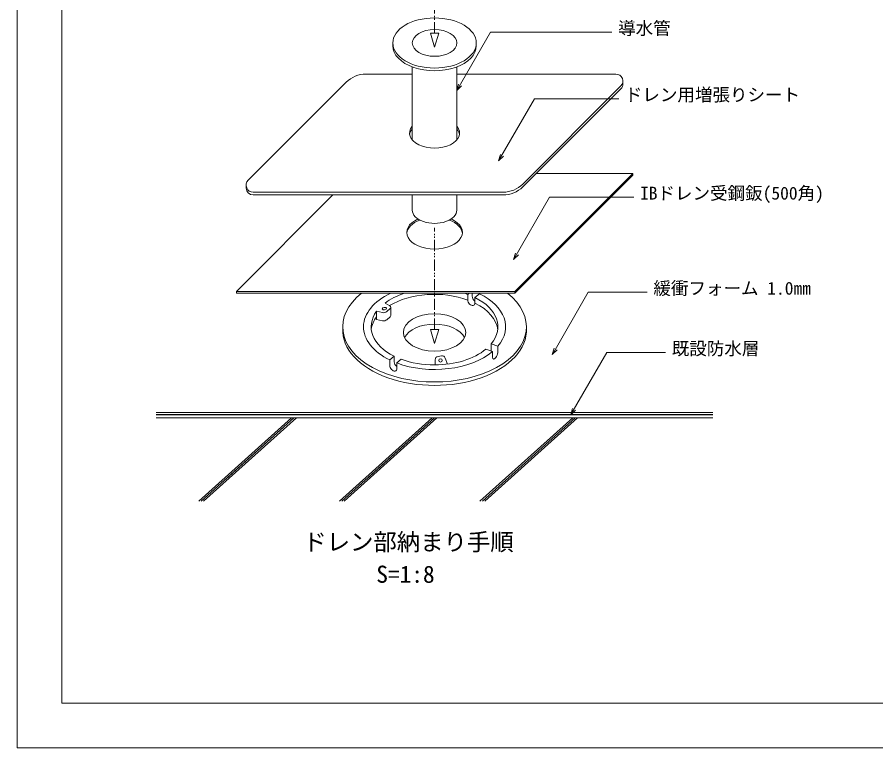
# Model space of a CAD drawing. Units: millimetres, scale not verified. Extents: x -840 to 840, y -594 to 594.
# Drawn here: x -840 to -69, y -594 to 62 of the extents above; entities that cross this region are included whole.
import ezdxf
from ezdxf.enums import TextEntityAlignment as Align

# ---------------------------------------------------------------- set-up
doc = ezdxf.new("R2010")
doc.units = ezdxf.units.MM
doc.header["$LTSCALE"] = 2
doc.linetypes.add('DOUBLE_CHAIN1', pattern=[8.8, 5, -1, 0.6, -0.6, 0.6, -1])
for name, color, linetype, lineweight in [('0-1_躯体', 7, 'Continuous', 9), ('0-2_部材(ﾄﾞﾚﾝ)', 4, 'Continuous', 9), ('0-5_緩衝フォーム', 7, 'Continuous', 9), ('0-6_部材(積層鋼板)', 4, 'Continuous', 9), ('0-7_増張りシート', 7, 'Continuous', 9), ('0-9_寸法線', 7, 'Continuous', 9), ('0-A_文字', 5, 'Continuous', 9), ('0-B_輪郭線', 2, 'Continuous', 9), ('0-C_図面枠', 7, 'Continuous', 9)]:
    doc.layers.add(name, color=color, linetype=linetype, lineweight=lineweight)
doc.styles.add('ＭＳ ゴシック', font='')
doc.styles.get('ＭＳ ゴシック').set_extended_font_data('MS Gothic')

msp = doc.modelspace()

# ---------------------------------------------------------------- linework, layer by layer
at = {"layer": '0-1_躯体'}
for p, q in [((-715.111, -295.123), (-215.111, -295.123)), ((-715.111, -297.623), (-215.111, -297.623)), ((-593.498, -297.623), (-676.856, -372.623)), ((-591.359, -297.623), (-674.633, -372.623)), ((-589.216, -297.623), (-672.54, -372.623)), ((-591.359, -297.623), (-652.494, -352.683)), ((-467.248, -297.623), (-550.606, -372.623)), ((-465.109, -297.623), (-548.383, -372.623)), ((-462.966, -297.623), (-546.29, -372.623)), ((-465.109, -297.623), (-526.244, -352.683)), ((-340.998, -297.623), (-424.356, -372.623)), ((-338.859, -297.623), (-422.133, -372.623)), ((-336.716, -297.623), (-420.04, -372.623))]:
    msp.add_line(p, q, dxfattribs=at)
at = {"layer": '0-2_部材(ﾄﾞﾚﾝ)'}
for p, q in [((-502.609, 36.355), (-502.609, 38.855)), ((-427.609, 36.355), (-427.609, 38.855)), ((-485.109, 17.322), (-485.109, -48.289)), ((-445.109, 17.322), (-445.109, -48.289)), ((-485.109, -97.637), (-485.109, -111.145)), ((-445.109, -97.637), (-445.109, -111.145))]:
    msp.add_line(p, q, dxfattribs=at)
at = {"layer": '0-2_部材(ﾄﾞﾚﾝ)', "color": 6}
for p, q in [((-435.256, -186.896), (-434.05, -185.885)), ((-435.256, -186.896), (-435.256, -191.842)), ((-431.263, -185.885), (-431.263, -188.492)), ((-428.846, -189.646), (-424.854, -186.296)), ((-428.846, -189.646), (-428.846, -194.592)), ((-509.584, -194.647), (-505.224, -197.13)), ((-508.018, -202.212), (-504.994, -199.675)), ((-504.438, -198.482), (-504.438, -205.856)), ((-517.144, -207.008), (-517.144, -202.092)), ((-517.144, -202.092), (-512.003, -203.2)), ((-517.144, -209.465), (-517.144, -207.008)), ((-508.018, -209.585), (-504.994, -207.048)), ((-517.144, -209.465), (-512.003, -210.573)), ((-408.244, -233.395), (-414.118, -231.257)), ((-414.118, -231.257), (-414.118, -236.202)), ((-413.141, -238.238), (-419.015, -236.1)), ((-413.141, -238.238), (-413.141, -243.184)), ((-408.244, -233.395), (-408.244, -238.34)), ((-505.365, -245.725), (-501.372, -242.375)), ((-505.365, -245.725), (-505.365, -250.671)), ((-501.372, -242.375), (-501.372, -247.321)), ((-498.955, -248.475), (-494.963, -245.125)), ((-464.616, -250.192), (-464.572, -245.645)), ((-462, -242.609), (-458.934, -242.069)), ((-453.427, -249.467), (-455.481, -244.033)), ((-498.955, -248.475), (-498.955, -253.42))]:
    msp.add_line(p, q, dxfattribs=at)
msp.add_circle((-459.791, -246.171), 1.558, dxfattribs=at)
for centre, radius, start, end in [((-505.994, -198.482), 1.557, 310, 60.33923), ((-511.019, -198.635), 4.67, 257.84033, 310), ((-505.994, -205.856), 1.557, 310, 0), ((-511.019, -206.008), 4.67, 257.84033, 310), ((-461.459, -245.675), 3.113, 100, 179.44842), ((-458.393, -245.135), 3.113, 20.7153, 100)]:
    msp.add_arc(centre, radius, start, end, dxfattribs=at)
at = {"layer": '0-2_部材(ﾄﾞﾚﾝ)'}
for major_axis in [(-37.5, 0), (-20, 0)]:
    msp.add_ellipse((-465.109, 38.855), major_axis=major_axis, ratio=0.6, dxfattribs=at)
for centre, major_axis in [((-465.109, 36.355), (-37.5, 0)), ((-465.109, -111.145), (-20, 0))]:
    msp.add_ellipse(centre, major_axis=major_axis, ratio=0.6, start_param=6.2831853, end_param=9.424778, dxfattribs=at)
at = {"layer": '0-2_部材(ﾄﾞﾚﾝ)', "color": 6}
for centre, major_axis, ratio, start_param, end_param in [((-465.189, -221.023), (-56.972, 0), 0.6, 4.159179, 5.5006673), ((-465.109, -216.01), (-82.5, 0), 0.6, 5.6288888, 10.0790745), ((-465.109, -216.01), (-63.821, 0), 0.6, 5.3776942, 7.1714545), ((-465.109, -216.01), (-56.972, 0), 0.6, 5.2045627, 5.6080822), ((-465.109, -216.01), (-56.972, 0), 0.6, 4.1608396, 4.2202153), ((-432.051, -193.217), (2.266, -3.438), 0.659118, 3.9269908, 7.0685835), ((-428.059, -189.867), (2.266, -3.438), 0.659118, 3.9269908, 5.2494901), ((-465.109, -216.01), (-56.972, 0), 0.6, 2.679282, 4.0224247), ((-465.109, -216.01), (-63.821, 0), 0.6, 2.6703617, 4.0298619), ((-465.189, -221.023), (-56.972, 0), 0.6, 3.2054829, 4.0206517), ((-465.109, -216.01), (-56.972, 0), 0.6, 5.8638265, 7.1640174), ((-465.189, -221.023), (-56.972, 0), 0.6, 5.8604199, 6.200304), ((-465.111, -230.401), (-28.019, 0), 0.6, 3.4230727, 6.0017052), ((-465.109, -219.124), (-82.5, 0), 0.6, 6.2517336, 9.4562297), ((-465.109, -216.01), (-63.821, 0), 0.6, 1.0118098, 2.522282), ((-465.109, -216.01), (-56.972, 0), 0.6, 1.5739658, 2.5133617), ((-416.567, -238.624), (-1.731, -4.148), 0.41743, 1.9388683, 2.3561945), ((-410.693, -240.762), (-1.731, -4.148), 0.41743, 5.4977871, 8.6393798), ((-465.109, -216.01), (-56.972, 0), 0.6, 1.019247, 1.5739658), ((-502.16, -252.045), (2.266, -3.438), 0.659118, 3.9269908, 7.0685835), ((-498.168, -248.695), (2.266, -3.438), 0.659118, 3.9269908, 5.2494901)]:
    msp.add_ellipse(centre, major_axis=major_axis, ratio=ratio, start_param=start_param, end_param=end_param, dxfattribs=at)
for centre, major_axis, ratio in [((-510.163, -199.612), (-1.879, -0.331), 0.57735), ((-465.111, -221.061), (-28.019, 0), 0.6)]:
    msp.add_ellipse(centre, major_axis=major_axis, ratio=ratio, dxfattribs=at)
at = {"layer": '0-5_緩衝フォーム'}
for p, q in [((-715.111, -292.956), (-215.111, -292.956)), ((-715.111, -294.623), (-215.111, -294.623))]:
    msp.add_line(p, q, dxfattribs=at)
at = {"layer": '0-6_部材(積層鋼板)', "color": 7}
for p, q in [((-287.076, -78.235), (-287.076, -79.819)), ((-643.142, -185.885), (-643.142, -184.301)), ((-393.142, -184.301), (-393.142, -185.885))]:
    msp.add_line(p, q, dxfattribs=at)
for points in [[(-373.74, -78.235), (-287.076, -78.235), (-393.142, -184.301), (-643.142, -184.301), (-556.478, -97.637)], [(-287.076, -79.819), (-393.142, -185.885), (-643.142, -185.885)]]:
    msp.add_lwpolyline(points, dxfattribs=at)
for centre, start_param, end_param in [((-465.109, -131.268), 5.3476107, 10.3603526), ((-465.109, -132.852), 5.2711158, 6.230383), ((-465.109, -132.852), 3.194395, 4.1536621)]:
    msp.add_ellipse(centre, major_axis=(-25, 0), ratio=0.6, start_param=start_param, end_param=end_param, dxfattribs=at)
at = {"layer": '0-7_増張りシート'}
for p, q in [((-526.721, 10.929), (-485.109, 10.929)), ((-445.109, 10.929), (-302.165, 10.929)), ((-632.473, -84.468), (-544.399, 3.606)), ((-297.746, 0.259), (-385.82, -87.815)), ((-295.915, 2.179), (-295.915, 4.679)), ((-297.746, -2.241), (-385.82, -90.315)), ((-634.304, -91.387), (-634.304, -88.887)), ((-403.498, -95.137), (-628.054, -95.137)), ((-403.498, -97.637), (-628.054, -97.637))]:
    msp.add_line(p, q, dxfattribs=at)
for centre, radius, start, end in [((-526.721, -14.071), 25, 90, 135), ((-302.165, 4.679), 6.25, 315, 90), ((-302.165, 2.179), 6.25, 315, 0), ((-628.054, -88.887), 6.25, 135, 270), ((-628.054, -91.387), 6.25, 180, 270), ((-403.498, -70.137), 25, 270, 315), ((-403.498, -72.637), 25, 270, 315)]:
    msp.add_arc(centre, radius, start, end, dxfattribs=at)
for centre, start_param, end_param in [((-465.109, -42.104), 5.8073031, 9.9006602), ((-465.109, -44.604), 5.8073031, 6.1904599), ((-465.109, -44.604), 3.2343181, 3.6174749)]:
    msp.add_ellipse(centre, major_axis=(-22.5, 0), ratio=0.6, start_param=start_param, end_param=end_param, dxfattribs=at)
at = {"layer": '0-9_寸法線', "linetype": 'DOUBLE_CHAIN1'}
for p, q in [((-465.109, 47.628), (-465.109, 143.97)), ((-465.109, -218.408), (-465.109, -127.008))]:
    msp.add_line(p, q, dxfattribs=at)
at = {"layer": '0-9_寸法線'}
for p, q in [((-468.859, 47.628), (-461.359, 47.628)), ((-465.109, 35.128), (-468.859, 47.628)), ((-465.109, 35.128), (-461.359, 47.628)), ((-445.109, -3.844), (-414.934, 48.422)), ((-414.934, 48.422), (-305.747, 48.422)), ((-407.565, -66.97), (-375.402, -11.261)), ((-375.402, -11.261), (-299.684, -11.261)), ((-393.933, -155.364), (-361.77, -99.656)), ((-361.783, -99.656), (-286.066, -99.656)), ((-359.162, -240.748), (-326.999, -185.04)), ((-327.012, -185.04), (-274.066, -185.04)), ((-468.859, -218.408), (-461.359, -218.408)), ((-465.109, -230.908), (-468.859, -218.408)), ((-465.109, -230.908), (-461.359, -218.408)), ((-342.662, -294.871), (-310.499, -239.163)), ((-310.499, -239.163), (-257.553, -239.163))]:
    msp.add_line(p, q, dxfattribs=at)
for points in [[(-440.867, 0.398), (-445.109, -3.844), (-443.556, 1.951)], [(-403.322, -62.727), (-407.565, -66.97), (-406.012, -61.174)], [(-389.849, -151.373), (-394.091, -155.615), (-392.538, -149.82)], [(-355.077, -236.757), (-359.32, -241), (-357.767, -235.204)], [(-338.577, -290.88), (-342.82, -295.123), (-341.267, -289.327)]]:
    msp.add_lwpolyline(points, dxfattribs=at)
at = {"layer": '0-B_輪郭線'}
msp.add_lwpolyline([(800, 554), (-800, 554), (-800, -554), (800, -554)], close=True, dxfattribs=at)
at = {"layer": '0-C_図面枠'}
msp.add_lwpolyline([(840, -594), (840, 594), (-840, 594), (-840, -594)], close=True, dxfattribs=at)

# ---------------------------------------------------------------- texts
at = {"layer": '0-A_文字', "color": 7, "style": 'ＭＳ ゴシック'}
for s, height, p in [('導水管', 11.54, (-300.237, 42.848)), ('ドレン用増張りシート', 11.54, (-294.175, -16.836)), ('IBドレン受鋼鈑(500角)', 11.54, (-280.556, -105.23)), ('緩衝フォーム 1.0㎜', 11.54, (-268.556, -190.614)), ('既設防水層', 11.54, (-252.043, -244.738)), ('ドレン部納まり手順', 15.4, (-583.042, -421.467)), ('S=1:8', 15.4, (-517.417, -450.467))]:
    msp.add_text(s, height=height, dxfattribs=at).set_placement(p, align=Align.BOTTOM_LEFT)

doc.saveas('drawing.dxf')
